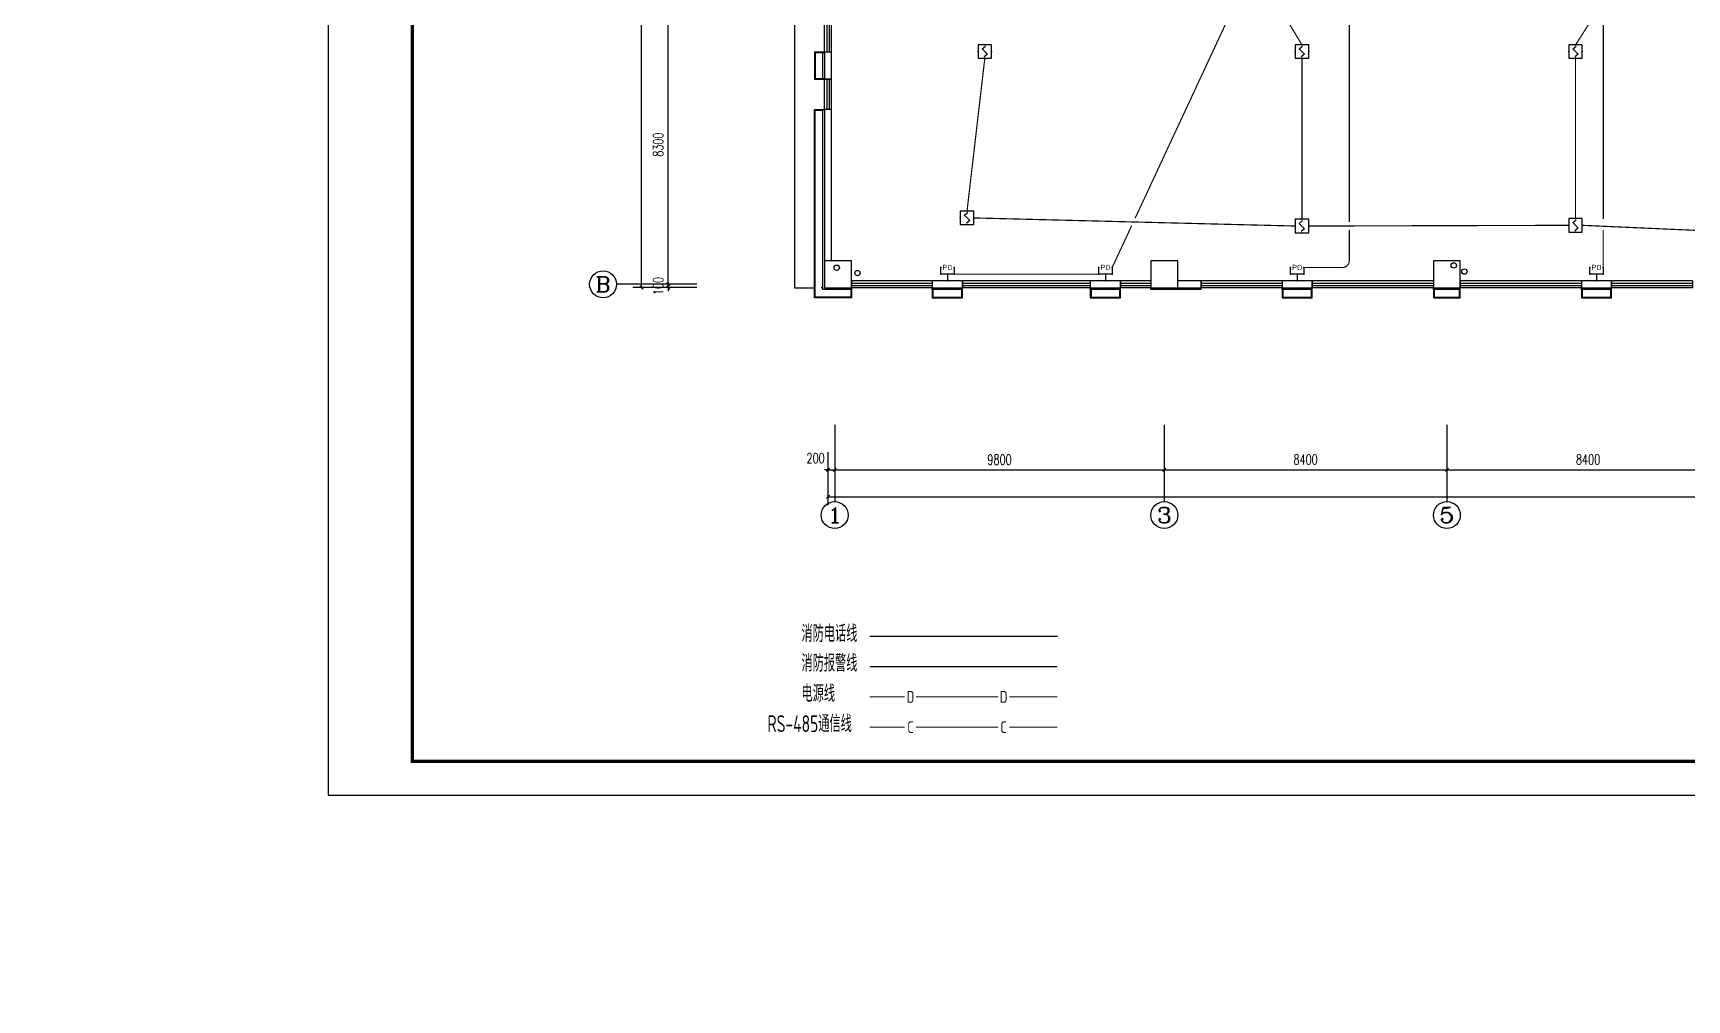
# Model space of a CAD drawing. Extents: x 2166032 to 5302137, y 581493 to 2416206.
# Drawn here: x 2544354 to 2593527, y 1173087 to 1201828 of the extents above; entities that cross this region are included whole.
import ezdxf
from ezdxf.enums import TextEntityAlignment as Align

# ---------------------------------------------------------------- set-up
doc = ezdxf.new("R2010")
doc.units = 0
doc.header["$LTSCALE"] = 1000
doc.header["$MEASUREMENT"] = 0
doc.linetypes.add('CENTER2', pattern=[1.14, 0.75, -0.13, 0.13, -0.13])
for name, color, linetype in [('3T_GLASS', 5, 'Continuous'), ('3T_WOOD', 21, 'Continuous'), ('AXIS', 3, 'Continuous'), ('AXIS_TEXT', 7, 'Continuous'), ('COLUMN', 2, 'Continuous'), ('EQUIP-消防', 3, 'Continuous'), ('EQUIP-通讯', 3, 'Continuous'), ('PUB_TEXT', 7, 'Continuous'), ('PUB_TITLE', 137, 'Continuous'), ('SIG_TEXT', 7, 'Continuous'), ('SURFACE', 8, 'Continuous'), ('WALL', 8, 'Continuous'), ('WINDOW', 8, 'Continuous'), ('WIRE-消防', 4, 'Continuous'), ('WIRE-照明', 1, 'Continuous'), ('WIRE-电话', 4, 'CENTER2'), ('WIRE-网络', 6, 'Continuous'), ('屋面', 151, 'Continuous'), ('石材幕墙', 8, 'Continuous')]:
    doc.layers.add(name, color=color, linetype=linetype)
doc.styles.add('_TCH_AXIS', font='complex_.ttf')
doc.styles.add('_TEL_DIM', font='@tssdeng.shx', dxfattribs={"width": 0.8, "height": 3.5, "bigfont": '!tssdchn.shx'})
doc.styles.add('COMPLEX', font='complex_.ttf')
doc.styles.add('DIM_FONT', font='simplex_.ttf', dxfattribs={"width": 0.7})
doc.styles.get("Standard").update_dxf_attribs({"font": 'tssdeng.shx', "bigfont": 'tssdchn.shx'})
doc.styles.add('TSSD_REIN', font='tssdeng.shx', dxfattribs={"width": 0.7, "bigfont": 'tssdchn.shx'})
doc.dimstyles.new('DIMN', dxfattribs={"dimtxt": 300, "dimasz": 100, "dimexe": 250, "dimexo": 300, "dimgap": 150, "dimtad": 1, "dimdec": 0, "dimzin": 0, "dimdsep": 46, "dimtxsty": 'DIM_FONT', "dimblk": 'ARCHTICK', "dimcen": 0.09, "dimclrt": 7, "dimazin": 2, "dimtfac": 1, "dimtdec": 0, "dimtix": 1, "dimtmove": 2, "dimatfit": 3, "dimldrblk": 'ARCHTICK', "dimfxl": 1, "dimtolj": 1, "dimtzin": 0, "dimarcsym": 0})

# ---------------------------------------------------------------- blocks, each defined once
blk = doc.blocks.new('$equip$00001847')
for p, q in [((-0.5, 0.5), (-0.5, 1)), ((0.5, 0.5), (-0.5, 0.5)), ((0, 0.5), (0, 0)), ((0.5, 1), (0.5, 0.5))]:
    blk.add_line(p, q)
for p in [(-0.5, 1), (-0.5, 0.5), (0, 0), (0.5, 1), (0.5, 0.5)]:
    blk.add_point(p)
at = {"color": 7, "style": '_TEL_DIM'}
blk.add_attdef('$TEXT$', text='', height=0.4, dxfattribs=at).set_placement((0, 1), align=Align.MIDDLE_CENTER)
at = {"color": 7, "style": '_TEL_DIM', "flags": 1}
blk.add_attdef('A', text='', height=0.00002, dxfattribs=at).set_placement((0, 0), align=Align.MIDDLE_CENTER)
blk = doc.blocks.new('$equip$00001700')
for p, q in [((-0.5, 0.5), (-0.5, -0.5)), ((0.5, 0.5), (-0.5, 0.5)), ((-0.2, 0.2), (0.05, 0.4)), ((0, 0), (-0.2, 0.2)), ((0, 0), (0.2, -0.2)), ((0.5, -0.5), (0.5, 0.5)), ((-0.5, -0.5), (0.5, -0.5)), ((0.2, -0.2), (-0.05, -0.4))]:
    blk.add_line(p, q)
for p in [(-0.5, 0), (0, 0.5), (0.5, 0), (0, -0.5)]:
    blk.add_point(p)
at = {"flags": 1}
for tag, height, p in [('A', 0.00002, (0, 0)), ('B', 0.4, (0.75, -0.2))]:
    blk.add_attdef(tag, text='', height=height, dxfattribs=at).set_placement(p, align=Align.MIDDLE_CENTER)
blk = doc.blocks.new('_ArchTick')
at = {"color": 0, "linetype": 'ByBlock', "const_width": 0.4}
blk.add_lwpolyline([(-0.5, -0.5), (0.5, 0.5)], dxfattribs=at)
blk = doc.blocks.new('*D2738')
at = {"layer": 'AXIS', "color": 0, "lineweight": -2}
for p, q in [((2567989, 1189374), (2567989, 1188596)), ((2568189, 1189374), (2568189, 1188596)), ((2567989, 1188846), (2567889, 1188846)), ((2567989, 1188846), (2568189, 1188846)), ((2568189, 1188846), (2568289, 1188846))]:
    blk.add_line(p, q, dxfattribs=at)
at = {"layer": 'Defpoints', "color": 0}
for p in [(2567989, 1189674), (2568189, 1189674), (2568189, 1188846)]:
    blk.add_point(p, dxfattribs=at)
at = {"layer": 'AXIS', "color": 0, "lineweight": -2, "xscale": 100, "yscale": 100, "zscale": 100}
blk.add_blockref('_ArchTick', (2567989, 1188846), dxfattribs=at)
at = {"layer": 'AXIS', "color": 0, "lineweight": -2, "xscale": 100, "yscale": 100, "zscale": 100, "rotation": 180}
blk.add_blockref('_ArchTick', (2568189, 1188846), dxfattribs=at)
at = {"layer": 'AXIS', "color": 7, "insert": (2567619, 1189191), "char_height": 300, "attachment_point": 5, "style": 'DIM_FONT'}
blk.add_mtext('\\A1;200', dxfattribs=at)
blk = doc.blocks.new('*D2739')
at = {"layer": 'AXIS', "color": 0, "lineweight": -2}
for p, q in [((2568189, 1189374), (2568189, 1188596)), ((2577989, 1189374), (2577989, 1188596)), ((2568189, 1188846), (2577989, 1188846))]:
    blk.add_line(p, q, dxfattribs=at)
at = {"layer": 'Defpoints', "color": 0}
for p in [(2568189, 1189674), (2577989, 1189674), (2577989, 1188846)]:
    blk.add_point(p, dxfattribs=at)
at = {"layer": 'AXIS', "color": 0, "lineweight": -2, "xscale": 100, "yscale": 100, "zscale": 100, "rotation": 180}
blk.add_blockref('_ArchTick', (2568189, 1188846), dxfattribs=at)
at = {"layer": 'AXIS', "color": 0, "lineweight": -2, "xscale": 100, "yscale": 100, "zscale": 100}
blk.add_blockref('_ArchTick', (2577989, 1188846), dxfattribs=at)
at = {"layer": 'AXIS', "color": 7, "insert": (2573089, 1189147), "char_height": 300, "attachment_point": 5, "style": 'DIM_FONT'}
blk.add_mtext('\\A1;9800', dxfattribs=at)
blk = doc.blocks.new('*D2740')
at = {"layer": 'AXIS', "color": 0, "lineweight": -2}
for p, q in [((2577989, 1189374), (2577989, 1188596)), ((2586389, 1189374), (2586389, 1188596)), ((2577989, 1188846), (2586389, 1188846))]:
    blk.add_line(p, q, dxfattribs=at)
at = {"layer": 'Defpoints', "color": 0}
for p in [(2577989, 1189674), (2586389, 1189674), (2586389, 1188846)]:
    blk.add_point(p, dxfattribs=at)
at = {"layer": 'AXIS', "color": 0, "lineweight": -2, "xscale": 100, "yscale": 100, "zscale": 100, "rotation": 180}
blk.add_blockref('_ArchTick', (2577989, 1188846), dxfattribs=at)
at = {"layer": 'AXIS', "color": 0, "lineweight": -2, "xscale": 100, "yscale": 100, "zscale": 100}
blk.add_blockref('_ArchTick', (2586389, 1188846), dxfattribs=at)
at = {"layer": 'AXIS', "color": 7, "insert": (2582189, 1189151), "char_height": 300, "attachment_point": 5, "style": 'DIM_FONT'}
blk.add_mtext('\\A1;8400', dxfattribs=at)
blk = doc.blocks.new('*D2741')
at = {"layer": 'AXIS', "color": 0, "lineweight": -2}
for p, q in [((2586389, 1189374), (2586389, 1188596)), ((2594789, 1189374), (2594789, 1188596)), ((2586389, 1188846), (2594789, 1188846))]:
    blk.add_line(p, q, dxfattribs=at)
at = {"layer": 'Defpoints', "color": 0}
for p in [(2586389, 1189674), (2594789, 1189674), (2594789, 1188846)]:
    blk.add_point(p, dxfattribs=at)
at = {"layer": 'AXIS', "color": 0, "lineweight": -2, "xscale": 100, "yscale": 100, "zscale": 100, "rotation": 180}
blk.add_blockref('_ArchTick', (2586389, 1188846), dxfattribs=at)
at = {"layer": 'AXIS', "color": 0, "lineweight": -2, "xscale": 100, "yscale": 100, "zscale": 100}
blk.add_blockref('_ArchTick', (2594789, 1188846), dxfattribs=at)
at = {"layer": 'AXIS', "color": 7, "insert": (2590589, 1189151), "char_height": 300, "attachment_point": 5, "style": 'DIM_FONT'}
blk.add_mtext('\\A1;8400', dxfattribs=at)
blk = doc.blocks.new('*D2751')
at = {"layer": 'AXIS', "color": 0, "lineweight": -2}
for p, q in [((2567989, 1189074), (2567989, 1187796)), ((2645819, 1189074), (2645819, 1187796)), ((2567989, 1188046), (2645819, 1188046))]:
    blk.add_line(p, q, dxfattribs=at)
at = {"layer": 'Defpoints', "color": 0}
for p in [(2567989, 1189374), (2645819, 1189374), (2645819, 1188046)]:
    blk.add_point(p, dxfattribs=at)
at = {"layer": 'AXIS', "color": 0, "lineweight": -2, "xscale": 100, "yscale": 100, "zscale": 100, "rotation": 180}
blk.add_blockref('_ArchTick', (2567989, 1188046), dxfattribs=at)
at = {"layer": 'AXIS', "color": 0, "lineweight": -2, "xscale": 100, "yscale": 100, "zscale": 100}
blk.add_blockref('_ArchTick', (2645819, 1188046), dxfattribs=at)
at = {"layer": 'AXIS', "color": 7, "insert": (2606904, 1188347), "char_height": 300, "attachment_point": 5, "style": 'DIM_FONT'}
blk.add_mtext('\\A1;77830', dxfattribs=at)
blk = doc.blocks.new('*D2758')
at = {"layer": 'AXIS', "color": 0, "lineweight": -2}
for p, q in [((2563241, 1194360), (2563241, 1194460)), ((2564089, 1194360), (2562991, 1194360)), ((2564089, 1194260), (2562991, 1194260)), ((2563241, 1194260), (2563241, 1194360)), ((2563241, 1194260), (2563241, 1194160))]:
    blk.add_line(p, q, dxfattribs=at)
at = {"layer": 'Defpoints', "color": 0}
for p in [(2563241, 1194360), (2564389, 1194360), (2564389, 1194260)]:
    blk.add_point(p, dxfattribs=at)
at = {"layer": 'AXIS', "color": 0, "lineweight": -2, "xscale": 100, "yscale": 100, "zscale": 100}
for p, rotation in [((2563241, 1194360), 270), ((2563241, 1194260), 90)]:
    blk.add_blockref('_ArchTick', p, dxfattribs=dict(at, rotation=rotation))
at = {"layer": 'AXIS', "color": 7, "insert": (2562940, 1194310), "char_height": 300, "attachment_point": 5, "rotation": 90, "style": 'DIM_FONT'}
blk.add_mtext('\\A1;100', dxfattribs=at)
blk = doc.blocks.new('*D2759')
at = {"layer": 'AXIS', "color": 0, "lineweight": -2}
for p, q in [((2564089, 1202660), (2562991, 1202660)), ((2563241, 1194360), (2563241, 1202660)), ((2564089, 1194360), (2562991, 1194360))]:
    blk.add_line(p, q, dxfattribs=at)
at = {"layer": 'Defpoints', "color": 0}
for p in [(2563241, 1202660), (2564389, 1202660), (2564389, 1194360)]:
    blk.add_point(p, dxfattribs=at)
at = {"layer": 'AXIS', "color": 0, "lineweight": -2, "xscale": 100, "yscale": 100, "zscale": 100}
for p, rotation in [((2563241, 1202660), 90), ((2563241, 1194360), 270)]:
    blk.add_blockref('_ArchTick', p, dxfattribs=dict(at, rotation=rotation))
at = {"layer": 'AXIS', "color": 7, "insert": (2562940, 1198510), "char_height": 300, "attachment_point": 5, "rotation": 90, "style": 'DIM_FONT'}
blk.add_mtext('\\A1;8300', dxfattribs=at)
blk = doc.blocks.new('*D2765')
at = {"layer": 'AXIS', "color": 0, "lineweight": -2}
for p, q in [((2563789, 1229959), (2562191, 1229959)), ((2562441, 1194260), (2562441, 1229959)), ((2563789, 1194260), (2562191, 1194260))]:
    blk.add_line(p, q, dxfattribs=at)
at = {"layer": 'Defpoints', "color": 0}
for p in [(2562441, 1229959), (2564089, 1229959), (2564089, 1194260)]:
    blk.add_point(p, dxfattribs=at)
at = {"layer": 'AXIS', "color": 0, "lineweight": -2, "xscale": 100, "yscale": 100, "zscale": 100}
for p, rotation in [((2562441, 1229959), 90), ((2562441, 1194260), 270)]:
    blk.add_blockref('_ArchTick', p, dxfattribs=dict(at, rotation=rotation))
at = {"layer": 'AXIS', "color": 7, "insert": (2562140, 1212109), "char_height": 300, "attachment_point": 5, "rotation": 90, "style": 'DIM_FONT'}
blk.add_mtext('\\A1;35700', dxfattribs=at)
blk = doc.blocks.new('$TCHSYS$WIN2D')
for p, q in [((-0.5, 0.5), (0.5, 0.5)), ((-0.5, 0.5), (-0.5, -0.5)), ((0.5, 0.5), (0.5, -0.5)), ((0.5, 0.167), (-0.5, 0.167)), ((0.5, -0.167), (-0.5, -0.167)), ((-0.5, -0.5), (0.5, -0.5))]:
    blk.add_line(p, q)
blk = doc.blocks.new('_AXISO')
blk.add_circle((0, 0), 0.5)
at = {"layer": 'AXIS_TEXT', "style": 'COMPLEX', "width": 1.171875}
blk.add_attdef('A', text='', height=0.56, dxfattribs=at).set_placement((-0.25, -0.28), (0.25, -0.28), align=Align.FIT)

msp = doc.modelspace()

# ---------------------------------------------------------------- linework, layer by layer
msp.add_circle((2604640.5, 1020101.3), 438608.5)
at = {"layer": '3T_GLASS'}
msp.add_lwpolyline([(2567838.9, 1194259.6), (2567788.9, 1194259.6)], dxfattribs=at)
at = {"layer": '3T_WOOD'}
msp.add_line((2566988.9, 1205359.6), (2566988.9, 1194259.6), dxfattribs=at)
msp.add_lwpolyline([(2566988.9, 1194259.6), (2567588.9, 1194259.6)], dxfattribs=at)
at = {"layer": 'AXIS'}
for p, q in [((2564089.2, 1194359.6), (2561701.6, 1194359.6)), ((2568188.9, 1190178.8), (2568188.9, 1187898.3)), ((2577988.9, 1190178.8), (2577988.9, 1187898.3)), ((2586388.9, 1190178.8), (2586388.9, 1187898.3))]:
    msp.add_line(p, q, dxfattribs=at)
at = {"layer": 'COLUMN'}
for p, q in [((2568688.6, 1195059.8), (2567888.6, 1195059.8)), ((2567888.6, 1195059.8), (2567888.6, 1194259.8)), ((2568688.6, 1194259.8), (2568688.6, 1195059.8)), ((2578387.3, 1195059.6), (2577587.3, 1195059.6)), ((2577587.3, 1195059.6), (2577587.3, 1194259.6)), ((2578387.3, 1194259.6), (2578387.3, 1195059.6)), ((2586787.3, 1195059.6), (2585987.3, 1195059.6)), ((2585987.3, 1195059.6), (2585987.3, 1194259.6)), ((2586787.3, 1194259.6), (2586787.3, 1195059.6)), ((2567888.6, 1194259.8), (2568688.6, 1194259.8)), ((2577587.3, 1194259.6), (2578387.3, 1194259.6)), ((2585987.3, 1194259.6), (2586787.3, 1194259.6))]:
    msp.add_line(p, q, dxfattribs=at)
at = {"layer": 'PUB_TITLE'}
msp.add_lwpolyline([(2553128.8, 1179175.1), (2658228.8, 1179175.1), (2658228.8, 1238575.1), (2553128.8, 1238575.1)], close=True, dxfattribs=at)
at = {"layer": 'PUB_TITLE', "const_width": 100}
msp.add_lwpolyline([(2555628.8, 1180175.1), (2657228.8, 1180175.1), (2657228.8, 1237575.1), (2555628.8, 1237575.1)], close=True, dxfattribs=at)
at = {"layer": 'SURFACE'}
for p, q in [((2567838.9, 1201259.6), (2567888.9, 1201259.6)), ((2567838.9, 1200459.5), (2567838.9, 1201259.6)), ((2567838.9, 1200459.5), (2567888.9, 1200459.5)), ((2567838.9, 1199559.5), (2567888.9, 1199559.5)), ((2567838.9, 1194209.6), (2567838.9, 1199559.5)), ((2568688.9, 1194209.6), (2567838.9, 1194209.6)), ((2568688.9, 1194209.6), (2568688.9, 1194259.6)), ((2571088.9, 1194209.6), (2571088.9, 1194259.6)), ((2571988.8, 1194209.6), (2571088.9, 1194209.6)), ((2571988.8, 1194209.6), (2571988.8, 1194259.6)), ((2575788.8, 1194209.6), (2575788.8, 1194259.6)), ((2576688.6, 1194209.6), (2575788.8, 1194209.6)), ((2576688.6, 1194209.6), (2576688.6, 1194259.6)), ((2577588.6, 1194209.6), (2577588.6, 1194259.6)), ((2577988.9, 1194209.6), (2577588.6, 1194209.6)), ((2579088.6, 1194209.6), (2577988.9, 1194209.6)), ((2579088.6, 1194209.6), (2579088.6, 1194259.6)), ((2581488.6, 1194209.6), (2581488.6, 1194259.6)), ((2582388.6, 1194209.6), (2581488.6, 1194209.6)), ((2582388.6, 1194209.6), (2582388.6, 1194259.6)), ((2585988.6, 1194209.6), (2585988.6, 1194259.6)), ((2586388.9, 1194209.6), (2585988.6, 1194209.6)), ((2586788.6, 1194209.6), (2586388.9, 1194209.6)), ((2586788.6, 1194209.6), (2586788.6, 1194259.6)), ((2590388.6, 1194209.6), (2590388.6, 1194259.6)), ((2591288.6, 1194209.6), (2590388.6, 1194209.6)), ((2591288.6, 1194209.6), (2591288.6, 1194259.6))]:
    msp.add_line(p, q, dxfattribs=at)
at = {"layer": 'WALL'}
for p, q in [((2568088.9, 1201259.6), (2567888.9, 1201259.6)), ((2567888.9, 1201259.6), (2567888.9, 1200459.5)), ((2568088.9, 1200459.5), (2568088.9, 1201259.6)), ((2567888.9, 1200459.5), (2568088.9, 1200459.5)), ((2568088.9, 1199559.5), (2567888.9, 1199559.5)), ((2567888.9, 1199559.5), (2567888.9, 1195059.8)), ((2568088.9, 1195059.8), (2568088.9, 1199559.5)), ((2568688.9, 1194459.6), (2568688.6, 1194459.6)), ((2568688.9, 1194259.6), (2568688.9, 1194459.6)), ((2571988.8, 1194459.6), (2571088.9, 1194459.6)), ((2571088.9, 1194459.6), (2571088.9, 1194259.6)), ((2571988.8, 1194259.6), (2571988.8, 1194459.6)), ((2576688.6, 1194459.6), (2575788.8, 1194459.6)), ((2575788.8, 1194459.6), (2575788.8, 1194259.6)), ((2576688.6, 1194259.6), (2576688.6, 1194459.6)), ((2579088.6, 1194459.6), (2578387.3, 1194459.6)), ((2579088.6, 1194259.6), (2579088.6, 1194459.6)), ((2582388.6, 1194459.6), (2581488.6, 1194459.6)), ((2581488.6, 1194459.6), (2581488.6, 1194259.6)), ((2582388.6, 1194259.6), (2582388.6, 1194459.6)), ((2586788.6, 1194459.6), (2586787.3, 1194459.6)), ((2586788.6, 1194259.6), (2586788.6, 1194459.6)), ((2591288.6, 1194459.6), (2590388.6, 1194459.6)), ((2590388.6, 1194459.6), (2590388.6, 1194259.6)), ((2591288.6, 1194259.6), (2591288.6, 1194459.6)), ((2567888.9, 1194259.8), (2567888.9, 1194259.6)), ((2567888.9, 1194259.6), (2568688.9, 1194259.6)), ((2571088.9, 1194259.6), (2571988.8, 1194259.6)), ((2575788.8, 1194259.6), (2576688.6, 1194259.6)), ((2578387.3, 1194259.6), (2579088.6, 1194259.6)), ((2581488.6, 1194259.6), (2582388.6, 1194259.6)), ((2586787.3, 1194259.6), (2586788.6, 1194259.6)), ((2590388.6, 1194259.6), (2591288.6, 1194259.6))]:
    msp.add_line(p, q, dxfattribs=at)
at = {"layer": 'WIRE-消防', "linetype": 'Continuous', "const_width": 35}
for points in [[(2579909.5, 1205078), (2582080.5, 1201478.7)], [(2590216.1, 1201478.7), (2592283.6, 1204707.8)], [(2590216.1, 1201478.7), (2590216.1, 1201478.7)], [(2590216.1, 1201478.7), (2590216.1, 1201478.7)], [(2572122.1, 1196532.9), (2572651.3, 1201078.7)], [(2582080.5, 1196292), (2582080.5, 1201078.7)], [(2590216.1, 1196312.9), (2590216.1, 1201078.7)], [(2572322.1, 1196332.9), (2581880.5, 1196092)], [(2582280.5, 1196092), (2590016.1, 1196112.9)], [(2598789.9, 1195741.8), (2590416.1, 1196112.9)], [(2569228.2, 1182994.3), (2574812.5, 1182994.3)], [(2569228.2, 1181195.1), (2570272.6, 1181195.1)], [(2570610.1, 1181195.1), (2573041.8, 1181195.1)], [(2573379.2, 1181195.1), (2574812.5, 1181195.1)]]:
    msp.add_lwpolyline(points, dxfattribs=at)
at = {"layer": 'WIRE-照明', "color": 1, "linetype": 'Continuous', "const_width": 35}
for points in [[(2569228.2, 1182094.7), (2570272.6, 1182094.7)], [(2570610.1, 1182094.7), (2573041.8, 1182094.7)], [(2573379.2, 1182094.7), (2574812.5, 1182094.7)]]:
    msp.add_lwpolyline(points, dxfattribs=at)
at = {"layer": 'WIRE-电话', "linetype": 'CENTER2', "const_width": 35}
msp.add_lwpolyline([(2569231.6, 1183893.9), (2574815.7, 1183893.9)], dxfattribs=at)
at = {"layer": 'WIRE-网络', "linetype": 'Continuous', "const_width": 35}
for points in [[(2583487.4, 1196207.7), (2583487.4, 1204895.3)], [(2577121.3, 1196324.5), (2580579.9, 1203748.8)], [(2591039.7, 1196297.7), (2591039.7, 1202556.5)], [(2576438.7, 1194859.2), (2577017.6, 1196102)], [(2591038.6, 1194859.2), (2591038.6, 1195972.7)], [(2571738.9, 1194659.2), (2576038.7, 1194659.2)]]:
    msp.add_lwpolyline(points, dxfattribs=at)
msp.add_lwpolyline([(2582138.6, 1194859.2), (2583287.4, 1194859.2, 0.4142136), (2583487.4, 1195059.2), (2583487.4, 1195982.7)], format="xyb", dxfattribs=at)
at = {"layer": '屋面', "color": 6}
for centre in [(2568247.6, 1194852.4), (2586594.6, 1194920.1), (2568866.3, 1194693.7), (2586911.1, 1194738.6)]:
    msp.add_circle(centre, 80, dxfattribs=at)
at = {"layer": '石材幕墙'}
for points in [[(2567888.9, 1201259.6), (2567588.9, 1201259.6), (2567588.9, 1200459.5), (2567888.9, 1200459.5)], [(2567888.9, 1201239.6), (2567608.9, 1201239.6), (2567608.9, 1200479.5), (2567888.9, 1200479.5)], [(2568688.6, 1194259.8), (2568688.6, 1193959.8), (2567588.9, 1193959.6), (2567588.9, 1199559.5), (2567838.9, 1199559.5)], [(2568668.6, 1194259.8), (2568668.6, 1193979.8), (2567608.9, 1193979.6), (2567608.9, 1199539.5), (2567838.9, 1199539.5)], [(2571089, 1194259.6), (2571089, 1193959.6), (2571988.8, 1193959.6), (2571988.8, 1194259.6)], [(2571109, 1194259.6), (2571109, 1193979.6), (2571968.8, 1193979.6), (2571968.8, 1194259.6)], [(2575788.8, 1194259.6), (2575788.8, 1193959.6), (2576688.6, 1193959.6), (2576688.6, 1194259.6)], [(2575808.8, 1194259.6), (2575808.8, 1193979.6), (2576668.6, 1193979.6), (2576668.6, 1194259.6)], [(2581488.6, 1194209.6), (2581488.6, 1193959.6), (2582388.4, 1193959.6), (2582388.4, 1194209.6)], [(2581508.6, 1194209.6), (2581508.6, 1193979.6), (2582368.4, 1193979.6), (2582368.4, 1194209.6)], [(2585987.3, 1194259.6), (2585987.3, 1193959.6), (2586788.6, 1193959.6), (2586788.6, 1194259.6)], [(2586007.3, 1194259.6), (2586007.3, 1193979.6), (2586768.6, 1193979.6), (2586768.6, 1194259.6)], [(2590388.6, 1194259.6), (2590388.6, 1193959.6), (2591288.6, 1193959.6), (2591288.6, 1194259.6)], [(2590408.6, 1194259.6), (2590408.6, 1193979.6), (2591268.6, 1193979.6), (2591268.6, 1194259.6)]]:
    msp.add_lwpolyline(points, dxfattribs=at)

# ---------------------------------------------------------------- block references
at = {"layer": 'AXIS'}
ref = msp.add_blockref('_AXISO', (2561301.6, 1194359.6), dxfattribs=dict(at, xscale=800, yscale=800, zscale=800))
ref.add_attrib('A', 'B', dxfattribs={"layer": 'AXIS_TEXT', "height": 452.5, "style": '_TCH_AXIS', "width": 0.95528}).set_placement((2561075.3, 1194133.4), (2561527.8, 1194133.4), align=Align.FIT)
ref = msp.add_blockref('_AXISO', (2568188.9, 1187498.3), dxfattribs=dict(at, xscale=800, yscale=800, zscale=800))
ref.add_attrib('A', '1', dxfattribs={"layer": 'AXIS_TEXT', "height": 452.5, "style": '_TCH_AXIS', "width": 1.388087}).set_placement((2567962.6, 1187272.1), (2568415.2, 1187272.1), align=Align.FIT)
ref = msp.add_blockref('_AXISO', (2577988.9, 1187498.3), dxfattribs=dict(at, xscale=800, yscale=800, zscale=800))
ref.add_attrib('A', '3', dxfattribs={"layer": 'AXIS_TEXT', "height": 452.5, "style": '_TCH_AXIS', "width": 1.049113}).set_placement((2577762.6, 1187272.1), (2578215.2, 1187272.1), align=Align.FIT)
ref = msp.add_blockref('_AXISO', (2586388.9, 1187498.3), dxfattribs=dict(at, xscale=800, yscale=800, zscale=800))
ref.add_attrib('A', '5', dxfattribs={"layer": 'AXIS_TEXT', "height": 452.5, "style": '_TCH_AXIS', "width": 1.049113}).set_placement((2586162.6, 1187272.1), (2586615.2, 1187272.1), align=Align.FIT)
at = {"layer": 'EQUIP-消防', "xscale": 400, "yscale": 400, "zscale": 400}
for p in [(2572651.3, 1201278.7), (2582080.5, 1201278.7), (2590216.1, 1201278.7), (2590216.1, 1201278.7), (2572122.1, 1196332.9), (2582080.5, 1196092), (2590216.1, 1196112.9)]:
    msp.add_blockref('$equip$00001700', p, dxfattribs=at)
at = {"layer": 'EQUIP-通讯', "xscale": 400, "yscale": 400, "zscale": 400}
for p in [(2571538.9, 1194459.6), (2576238.7, 1194459.6), (2581938.6, 1194459.6), (2590838.6, 1194459.6)]:
    msp.add_blockref('$equip$00001847', p, dxfattribs=at).add_auto_attribs({'$TEXT$': 'PO'})
at = {"layer": 'WINDOW', "yscale": -200}
for p, xscale, zscale, rotation in [((2567988.9, 1201709.6), 900, 900, 89.99999999993491), ((2567988.9, 1200009.5), 900, 900, 89.99999999993491), ((2569888.9, 1194359.6), 2400, 2400, 179.9999999999973), ((2573888.8, 1194359.6), 3800, 3800, 179.9999999999973), ((2577138.6, 1194359.6), 900, 900, 179.9999999999973), ((2580288.6, 1194359.6), 2400, 2400, 180), ((2584188.6, 1194359.6), 3600, 3600, 180), ((2588588.6, 1194359.6), 3600, 3600, 179.9999999999968), ((2592488.6, 1194359.6), 2400, 2400, 179.9999999999968)]:
    msp.add_blockref('$TCHSYS$WIN2D', p, dxfattribs=dict(at, xscale=xscale, zscale=zscale, rotation=rotation))

# ---------------------------------------------------------------- texts
at = {"layer": 'PUB_TEXT', "style": 'TSSD_REIN', "width": 0.7}
for s, p in [('消防电话线', (2567200.3, 1183726.7)), ('消防报警线', (2567200.3, 1182847.1)), ('电源线', (2567200.3, 1181947.5)), ('RS-485通信线', (2566187.1, 1181047.9))]:
    msp.add_text(s, height=500, dxfattribs=at).set_placement(p)
at = {"layer": 'SIG_TEXT', "style": '_TEL_DIM', "width": 0.8}
for s, p in [('D', (2570441.3, 1182094.7)), ('D', (2573210.5, 1182094.7)), ('C', (2570441.3, 1181195.1)), ('C', (2573210.5, 1181195.1))]:
    msp.add_text(s, height=350, dxfattribs=at).set_placement(p, align=Align.MIDDLE_CENTER)

# ---------------------------------------------------------------- dimensions: what is measured, and where the dimension line sits
at = {"layer": 'AXIS'}
for p1, p2, distance, picture, middle in [((2564089.2, 1194259.6), (2564089.2, 1229959.2), 1647.9, '*D2765', (2562139.9, 1212109.4)), ((2564389.2, 1194359.6), (2564389.2, 1202659.6), 1147.9, '*D2759', (2562939.9, 1198509.6)), ((2564389.2, 1194259.6), (2564389.2, 1194359.6), 1147.9, '*D2758', (2562939.9, 1194309.6)), ((2568188.9, 1189673.9), (2577988.9, 1189673.9), -827.9, '*D2739', (2573088.9, 1189147.3)), ((2577988.9, 1189673.9), (2586388.9, 1189673.9), -827.9, '*D2740', (2582188.9, 1189150.8)), ((2586388.9, 1189673.9), (2594788.9, 1189673.9), -827.9, '*D2741', (2590588.9, 1189150.8)), ((2567988.9, 1189373.9), (2645818.9, 1189373.9), -1327.9, '*D2751', (2606903.9, 1188347.3))]:
    dim = msp.add_aligned_dim(p1=p1, p2=p2, distance=distance, dimstyle='DIMN', dxfattribs=at)
    dim.commit()
    dim.dimension.update_dxf_attribs({"geometry": picture, "text_midpoint": middle})
dim = msp.add_linear_dim(base=(2568188.9, 1188846), p1=(2567988.9, 1189673.9), p2=(2568188.9, 1189673.9), angle=0, dimstyle='DIMN', dxfattribs=at)
dim.commit()
dim.dimension.update_dxf_attribs({"geometry": '*D2738', "text_midpoint": (2567618.9, 1189191), "dimtype": 161})

doc.saveas('drawing.dxf')
